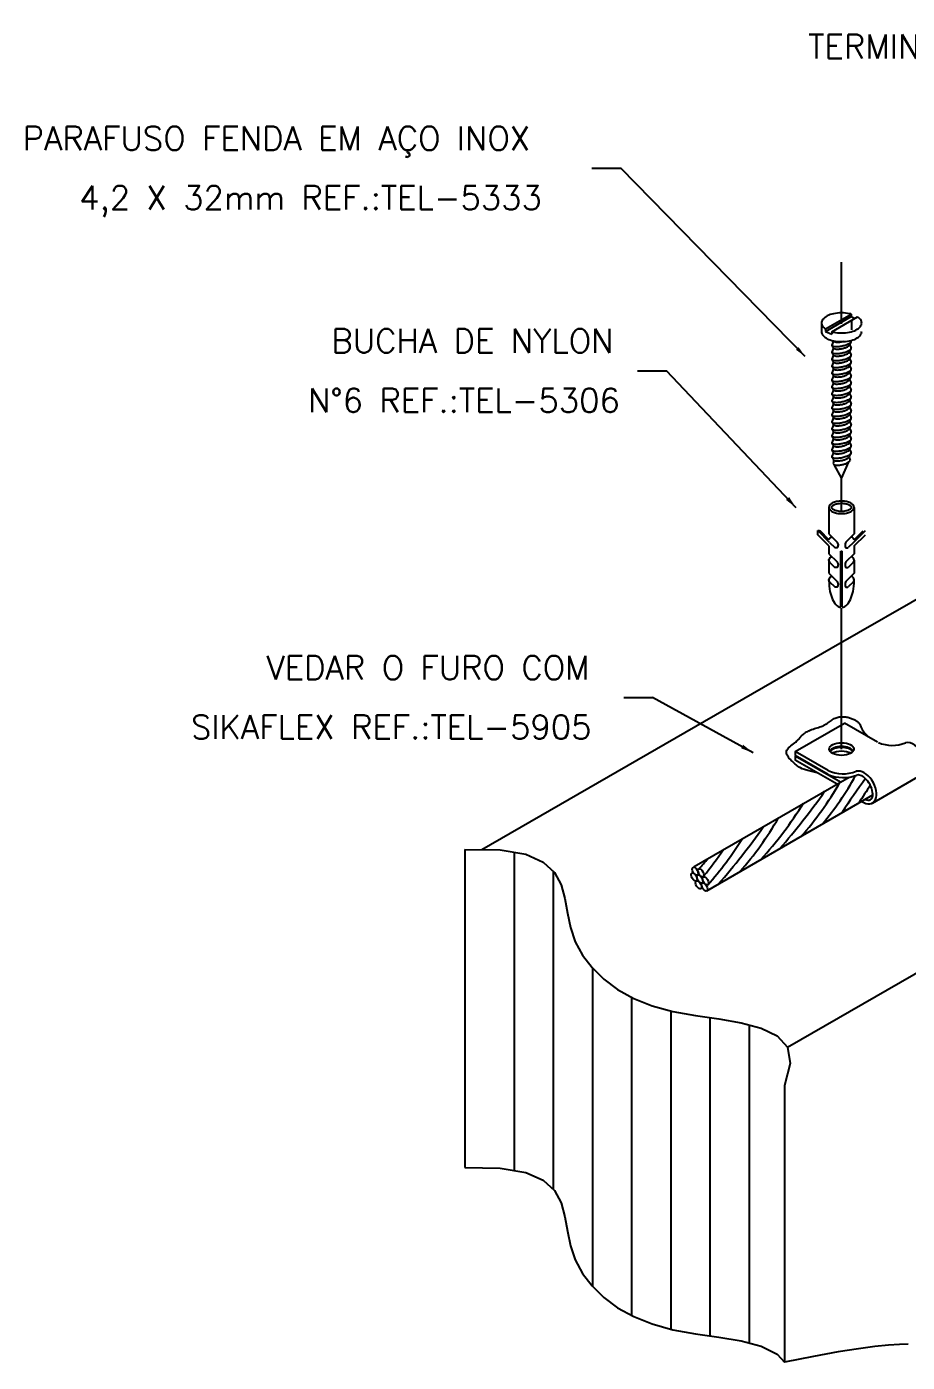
# Model space of a CAD drawing. Header units: millimetres. Extents: x -5647.2 to -5625.7, y -4633.3 to -4620.2.
# Drawn here: x -5647.22 to -5639.81, y -4631.44 to -4620.21 of the extents above; entities that cross this region are included whole.
import ezdxf

# ---------------------------------------------------------------- set-up
doc = ezdxf.new("R2010")
doc.units = ezdxf.units.MM
doc.header["$LTSCALE"] = 10
doc.linetypes.add('DASHDOT', pattern=[1, 0.5, -0.25, 0, -0.25])
doc.layers.add('Termotécnica', color=7, linetype='Continuous')
doc.styles.add('r80', font='romans.shx')

msp = doc.modelspace()

# ---------------------------------------------------------------- linework, layer by layer
at = {"layer": 'Termotécnica', "color": 2}
for p, q in [((-5642.466, -4621.396), (-5642.222, -4621.396)), ((-5640.673, -4622.98), (-5642.222, -4621.396)), ((-5640.822, -4628.79), (-5629.591, -4622.315)), ((-5640.535, -4622.699), (-5640.535, -4622.771)), ((-5640.501, -4622.749), (-5640.284, -4622.624)), ((-5640.501, -4622.77), (-5640.284, -4622.645)), ((-5640.448, -4622.773), (-5640.231, -4622.648)), ((-5640.284, -4622.624), (-5640.284, -4622.645)), ((-5640.284, -4622.645), (-5640.252, -4622.66)), ((-5640.283, -4622.683), (-5640.283, -4622.755)), ((-5640.501, -4622.749), (-5640.501, -4622.77)), ((-5640.501, -4622.77), (-5640.448, -4622.794)), ((-5640.448, -4622.773), (-5640.448, -4622.794)), ((-5640.434, -4622.85), (-5640.449, -4622.885)), ((-5640.434, -4622.909), (-5640.449, -4622.944)), ((-5640.445, -4622.891), (-5640.434, -4622.909)), ((-5640.287, -4622.859), (-5640.299, -4622.88)), ((-5640.299, -4622.88), (-5640.284, -4622.909)), ((-5640.287, -4622.917), (-5640.299, -4622.939)), ((-5640.434, -4622.968), (-5640.449, -4623.002)), ((-5640.434, -4623.026), (-5640.449, -4623.061)), ((-5640.445, -4622.949), (-5640.434, -4622.968)), ((-5640.445, -4623.008), (-5640.434, -4623.026)), ((-5640.299, -4622.939), (-5640.284, -4622.967)), ((-5640.287, -4622.976), (-5640.299, -4622.998)), ((-5640.299, -4622.998), (-5640.284, -4623.026)), ((-5640.287, -4623.035), (-5640.299, -4623.056)), ((-5642.081, -4623.1), (-5641.837, -4623.1)), ((-5640.748, -4624.253), (-5641.837, -4623.1)), ((-5640.434, -4623.085), (-5640.449, -4623.12)), ((-5640.434, -4623.144), (-5640.449, -4623.178)), ((-5640.445, -4623.066), (-5640.434, -4623.085)), ((-5640.445, -4623.125), (-5640.434, -4623.144)), ((-5640.299, -4623.056), (-5640.284, -4623.085)), ((-5640.287, -4623.093), (-5640.299, -4623.115)), ((-5640.299, -4623.115), (-5640.284, -4623.143)), ((-5640.434, -4623.202), (-5640.449, -4623.237)), ((-5640.434, -4623.261), (-5640.449, -4623.296)), ((-5640.445, -4623.184), (-5640.434, -4623.202)), ((-5640.445, -4623.242), (-5640.434, -4623.261)), ((-5640.287, -4623.152), (-5640.299, -4623.174)), ((-5640.299, -4623.174), (-5640.284, -4623.202)), ((-5640.287, -4623.211), (-5640.299, -4623.232)), ((-5640.299, -4623.232), (-5640.284, -4623.261)), ((-5640.434, -4623.319), (-5640.449, -4623.354)), ((-5640.445, -4623.301), (-5640.434, -4623.319)), ((-5640.445, -4623.36), (-5640.434, -4623.378)), ((-5640.287, -4623.269), (-5640.299, -4623.291)), ((-5640.299, -4623.291), (-5640.284, -4623.319)), ((-5640.287, -4623.328), (-5640.299, -4623.349)), ((-5640.299, -4623.349), (-5640.284, -4623.378)), ((-5640.434, -4623.378), (-5640.449, -4623.413)), ((-5640.434, -4623.437), (-5640.449, -4623.471)), ((-5640.445, -4623.418), (-5640.434, -4623.437)), ((-5640.445, -4623.477), (-5640.434, -4623.495)), ((-5640.287, -4623.386), (-5640.299, -4623.408)), ((-5640.299, -4623.408), (-5640.284, -4623.437)), ((-5640.287, -4623.445), (-5640.299, -4623.467)), ((-5640.299, -4623.467), (-5640.284, -4623.495)), ((-5640.434, -4623.495), (-5640.449, -4623.53)), ((-5640.434, -4623.554), (-5640.449, -4623.589)), ((-5640.445, -4623.536), (-5640.434, -4623.554)), ((-5640.445, -4623.594), (-5640.434, -4623.613)), ((-5640.287, -4623.504), (-5640.299, -4623.525)), ((-5640.299, -4623.525), (-5640.284, -4623.554)), ((-5640.287, -4623.562), (-5640.299, -4623.584)), ((-5640.299, -4623.584), (-5640.284, -4623.612)), ((-5640.434, -4623.613), (-5640.449, -4623.647)), ((-5640.434, -4623.671), (-5640.449, -4623.706)), ((-5640.445, -4623.653), (-5640.434, -4623.671)), ((-5640.287, -4623.621), (-5640.299, -4623.643)), ((-5640.299, -4623.643), (-5640.284, -4623.671)), ((-5640.287, -4623.68), (-5640.299, -4623.701)), ((-5640.299, -4623.701), (-5640.284, -4623.73)), ((-5640.434, -4623.73), (-5640.449, -4623.765)), ((-5640.434, -4623.789), (-5640.449, -4623.823)), ((-5640.445, -4623.711), (-5640.434, -4623.73)), ((-5640.445, -4623.77), (-5640.434, -4623.789)), ((-5640.287, -4623.738), (-5640.299, -4623.76)), ((-5640.299, -4623.76), (-5640.284, -4623.788)), ((-5640.299, -4623.82), (-5640.289, -4623.799)), ((-5640.446, -4623.828), (-5640.434, -4623.849)), ((-5640.431, -4623.853), (-5640.436, -4623.884)), ((-5640.431, -4623.89), (-5640.366, -4624.006)), ((-5640.366, -4624.006), (-5640.304, -4623.867)), ((-5640.303, -4623.829), (-5640.295, -4623.855)), ((-5640.472, -4624.25), (-5640.472, -4624.473)), ((-5640.261, -4624.25), (-5640.261, -4624.473)), ((-5640.453, -4625.434), (-5638.628, -4624.382)), ((-5640.467, -4624.545), (-5640.566, -4624.445)), ((-5640.566, -4624.479), (-5640.566, -4624.445)), ((-5640.472, -4624.573), (-5640.566, -4624.479)), ((-5640.472, -4624.523), (-5640.547, -4624.448)), ((-5640.472, -4624.473), (-5640.406, -4624.539)), ((-5640.261, -4624.473), (-5640.327, -4624.539)), ((-5640.266, -4624.545), (-5640.166, -4624.445)), ((-5640.261, -4624.523), (-5640.185, -4624.448)), ((-5640.261, -4624.573), (-5640.166, -4624.479)), ((-5640.472, -4624.573), (-5640.472, -4624.639)), ((-5640.467, -4624.545), (-5640.423, -4624.588)), ((-5640.266, -4624.545), (-5640.31, -4624.588)), ((-5640.261, -4624.573), (-5640.261, -4624.639)), ((-5640.472, -4624.639), (-5640.404, -4624.708)), ((-5640.472, -4624.694), (-5640.472, -4624.804)), ((-5640.467, -4624.71), (-5640.423, -4624.754)), ((-5640.372, -4624.619), (-5640.361, -4624.619)), ((-5640.372, -4625.09), (-5640.372, -4624.619)), ((-5640.361, -4625.09), (-5640.361, -4624.619)), ((-5640.261, -4624.639), (-5640.329, -4624.708)), ((-5640.266, -4624.71), (-5640.31, -4624.754)), ((-5640.261, -4624.694), (-5640.261, -4624.804)), ((-5640.472, -4624.804), (-5640.404, -4624.873)), ((-5640.261, -4624.804), (-5640.329, -4624.873)), ((-5640.467, -4624.876), (-5640.423, -4624.919)), ((-5640.266, -4624.876), (-5640.31, -4624.919)), ((-5643.391, -4627.128), (-5640.453, -4625.434)), ((-5642.198, -4625.847), (-5641.955, -4625.847)), ((-5641.11, -4626.313), (-5641.955, -4625.847)), ((-5640.756, -4626.303), (-5640.341, -4626.064)), ((-5640.065, -4626.224), (-5640.341, -4626.064)), ((-5640.756, -4626.303), (-5640.756, -4626.335)), ((-5640.48, -4626.463), (-5640.756, -4626.303)), ((-5640.48, -4626.495), (-5640.756, -4626.335)), ((-5640.756, -4626.342), (-5640.751, -4626.339)), ((-5640.756, -4626.342), (-5640.756, -4626.374)), ((-5640.376, -4626.561), (-5640.756, -4626.342)), ((-5640.404, -4626.577), (-5640.756, -4626.374)), ((-5641.606, -4627.27), (-5640.302, -4626.519)), ((-5640.107, -4626.736), (-5639.692, -4626.496)), ((-5641.499, -4627.474), (-5640.104, -4626.668)), ((-5643.533, -4627.126), (-5643.533, -4629.802)), ((-5640.846, -4629.112), (-5640.846, -4631.439))]:
    msp.add_line(p, q, dxfattribs=at)
at = {"layer": 'Termotécnica', "color": 1, "linetype": 'DASHDOT'}
for p, q in [((-5640.366, -4622.706), (-5640.366, -4622.187)), ((-5640.366, -4624.281), (-5640.366, -4624.006)), ((-5640.366, -4625.568), (-5640.366, -4625.096)), ((-5640.366, -4626.282), (-5640.366, -4625.313))]:
    msp.add_line(p, q, dxfattribs=at)
at = {"layer": 'Termotécnica', "color": 1}
for p, q in [((-5643.12, -4627.15), (-5643.12, -4629.826)), ((-5642.79, -4627.31), (-5642.79, -4629.986)), ((-5642.461, -4628.123), (-5642.461, -4630.8)), ((-5642.132, -4628.368), (-5642.132, -4631.044)), ((-5641.803, -4628.484), (-5641.803, -4631.16)), ((-5641.474, -4628.541), (-5641.474, -4631.218)), ((-5641.144, -4628.601), (-5641.144, -4631.277))]:
    msp.add_line(p, q, dxfattribs=at)
at = {"layer": 'Termotécnica', "color": 2}
for points in [[(-5640.284, -4622.624, 0.016409), (-5640.298, -4622.621, 0.051099), (-5640.366, -4622.614, 0.051099), (-5640.435, -4622.621, 0.064948), (-5640.486, -4622.639, 0.104203), (-5640.525, -4622.67, 0.174705), (-5640.535, -4622.699, 0.174705), (-5640.525, -4622.727, 0.06738), (-5640.501, -4622.749, 0.064948)], [(-5640.448, -4622.773, 0.016409), (-5640.435, -4622.776, 0.051099), (-5640.366, -4622.783, 0.051099), (-5640.298, -4622.776, 0.064948), (-5640.246, -4622.758, 0.104203), (-5640.207, -4622.727, 0.174705), (-5640.197, -4622.699, 0.174705)], [(-5640.197, -4622.699, 0.174705), (-5640.207, -4622.67, 0.06738), (-5640.231, -4622.648, 0.064948)], [(-5640.535, -4622.771, 0.174705), (-5640.525, -4622.799, 0.104203), (-5640.486, -4622.831, 0.064948), (-5640.435, -4622.848, 0.051099), (-5640.366, -4622.855, 0.051099), (-5640.298, -4622.848, 0.064948), (-5640.246, -4622.831, 0.104203), (-5640.207, -4622.799, 0.174705), (-5640.197, -4622.771, 0.174705)], [(-5640.472, -4624.523, -0.122515), (-5640.466, -4624.511, -0.074458), (-5640.449, -4624.496, -0.064948)], [(-5640.261, -4624.523, 0.122515), (-5640.267, -4624.511, 0.074458), (-5640.284, -4624.496, 0.064948)], [(-5640.472, -4624.694, -0.174705), (-5640.466, -4624.676, -0.074458), (-5640.449, -4624.661, -0.064948)], [(-5640.466, -4624.712, -0.174705), (-5640.472, -4624.694, -0.174705)], [(-5640.467, -4624.71, -0.021127), (-5640.468, -4624.709, -0.170198)], [(-5640.261, -4624.694, 0.174705), (-5640.267, -4624.676, 0.074458), (-5640.284, -4624.661, 0.064948)], [(-5640.267, -4624.712, 0.174705), (-5640.261, -4624.694, 0.174705)], [(-5640.266, -4624.71, 0.021127), (-5640.265, -4624.709, 0.170198)], [(-5640.472, -4624.86, -0.174705), (-5640.466, -4624.842, -0.074458), (-5640.449, -4624.827, -0.064948)], [(-5640.261, -4624.86, 0.174705), (-5640.267, -4624.842, 0.074458), (-5640.284, -4624.827, 0.064948)], [(-5640.472, -4624.856, 0.005298), (-5640.472, -4624.866, 0.048405), (-5640.464, -4624.957, 0.062165), (-5640.441, -4625.025, 0.102796), (-5640.402, -4625.077, 0.153617), (-5640.372, -4625.09, 0.181773)], [(-5640.468, -4624.874, -0.138405), (-5640.472, -4624.86, -0.174705)], [(-5640.467, -4624.876, -0.021127), (-5640.468, -4624.874, -0.170198)], [(-5640.361, -4625.09, 0.153617), (-5640.331, -4625.077, 0.102796), (-5640.292, -4625.025, 0.062165), (-5640.269, -4624.957, 0.048405), (-5640.261, -4624.866, 0.005298), (-5640.261, -4624.856, 0.062165)], [(-5640.267, -4624.878, 0.174705), (-5640.261, -4624.86, 0.174705)], [(-5640.266, -4624.876, 0.021127), (-5640.265, -4624.874, 0.170198)]]:
    msp.add_lwpolyline(points, format="xyb", dxfattribs=at)
at = {"layer": 'Termotécnica', "color": 1}
for points in [[(-5640.449, -4622.885, 0.24548), (-5640.444, -4622.891, 0.082009), (-5640.421, -4622.897, 0.04047), (-5640.396, -4622.897, 0.029714), (-5640.361, -4622.891, 0.029714), (-5640.328, -4622.882, 0.04047), (-5640.305, -4622.872, 0.082009), (-5640.286, -4622.858, 0.24548), (-5640.284, -4622.85, 0.24548)], [(-5640.449, -4622.944, 0.24548), (-5640.444, -4622.95, 0.082009), (-5640.421, -4622.955, 0.04047), (-5640.396, -4622.955, 0.029714), (-5640.361, -4622.95, 0.029714), (-5640.328, -4622.941, 0.04047), (-5640.305, -4622.931, 0.082009), (-5640.286, -4622.917, 0.24548), (-5640.284, -4622.909, 0.24548)], [(-5640.434, -4622.85, 0.24548), (-5640.43, -4622.855, 0.082009), (-5640.411, -4622.86, 0.04047), (-5640.39, -4622.86, 0.029714), (-5640.362, -4622.855, 0.013189), (-5640.35, -4622.853, 0.04047)], [(-5640.434, -4622.909, 0.24548), (-5640.43, -4622.914, 0.082009), (-5640.411, -4622.919, 0.04047), (-5640.39, -4622.918, 0.029714), (-5640.362, -4622.914, 0.029714), (-5640.335, -4622.907, 0.04047), (-5640.316, -4622.898, 0.082009), (-5640.301, -4622.887, 0.24548), (-5640.299, -4622.88, 0.24548)], [(-5640.449, -4623.002, 0.24548), (-5640.444, -4623.009, 0.082009), (-5640.421, -4623.014, 0.04047), (-5640.396, -4623.014, 0.029714), (-5640.361, -4623.009, 0.029714), (-5640.328, -4622.999, 0.04047), (-5640.305, -4622.989, 0.082009), (-5640.286, -4622.975, 0.24548), (-5640.284, -4622.967, 0.24548)], [(-5640.449, -4623.061, 0.24548), (-5640.444, -4623.067, 0.082009), (-5640.421, -4623.073, 0.04047), (-5640.396, -4623.072, 0.029714), (-5640.361, -4623.067, 0.029714), (-5640.328, -4623.058, 0.04047), (-5640.305, -4623.048, 0.082009), (-5640.286, -4623.034, 0.24548), (-5640.284, -4623.026, 0.24548)], [(-5640.434, -4622.968, 0.24548), (-5640.43, -4622.973, 0.082009), (-5640.411, -4622.977, 0.04047), (-5640.39, -4622.977, 0.029714), (-5640.362, -4622.973, 0.029714), (-5640.335, -4622.965, 0.04047), (-5640.316, -4622.957, 0.082009), (-5640.301, -4622.945, 0.24548), (-5640.299, -4622.939, 0.24548)], [(-5640.434, -4623.026, 0.24548), (-5640.43, -4623.031, 0.082009), (-5640.411, -4623.036, 0.04047), (-5640.39, -4623.036, 0.029714), (-5640.362, -4623.031, 0.029714), (-5640.335, -4623.024, 0.04047), (-5640.316, -4623.016, 0.082009), (-5640.301, -4623.004, 0.24548), (-5640.299, -4622.998, 0.24548)], [(-5640.449, -4623.12, 0.24548), (-5640.444, -4623.126, 0.082009), (-5640.421, -4623.131, 0.04047), (-5640.396, -4623.131, 0.029714), (-5640.361, -4623.126, 0.029714), (-5640.328, -4623.117, 0.04047), (-5640.305, -4623.107, 0.082009), (-5640.286, -4623.093, 0.24548), (-5640.284, -4623.085, 0.24548)], [(-5640.449, -4623.178, 0.24548), (-5640.444, -4623.185, 0.082009), (-5640.421, -4623.19, 0.04047), (-5640.396, -4623.19, 0.029714), (-5640.361, -4623.185, 0.029714), (-5640.328, -4623.175, 0.04047), (-5640.305, -4623.165, 0.082009), (-5640.286, -4623.151, 0.24548), (-5640.284, -4623.143, 0.24548)], [(-5640.434, -4623.085, 0.24548), (-5640.43, -4623.09, 0.082009), (-5640.411, -4623.094, 0.04047), (-5640.39, -4623.094, 0.029714), (-5640.362, -4623.09, 0.029714), (-5640.335, -4623.082, 0.04047), (-5640.316, -4623.074, 0.082009), (-5640.301, -4623.063, 0.24548), (-5640.299, -4623.056, 0.24548)], [(-5640.434, -4623.144, 0.24548), (-5640.43, -4623.149, 0.082009), (-5640.411, -4623.153, 0.04047), (-5640.39, -4623.153, 0.029714), (-5640.362, -4623.149, 0.029714), (-5640.335, -4623.141, 0.04047), (-5640.316, -4623.133, 0.082009), (-5640.301, -4623.121, 0.24548), (-5640.299, -4623.115, 0.24548)], [(-5640.449, -4623.237, 0.24548), (-5640.444, -4623.243, 0.082009), (-5640.421, -4623.249, 0.04047), (-5640.396, -4623.248, 0.029714), (-5640.361, -4623.243, 0.029714), (-5640.328, -4623.234, 0.04047), (-5640.305, -4623.224, 0.082009), (-5640.286, -4623.21, 0.24548), (-5640.284, -4623.202, 0.24548)], [(-5640.449, -4623.296, 0.24548), (-5640.444, -4623.302, 0.082009), (-5640.421, -4623.307, 0.04047), (-5640.396, -4623.307, 0.029714), (-5640.361, -4623.302, 0.029714), (-5640.328, -4623.293, 0.04047), (-5640.305, -4623.283, 0.082009), (-5640.286, -4623.268, 0.24548), (-5640.284, -4623.261, 0.24548)], [(-5640.434, -4623.202, 0.24548), (-5640.43, -4623.207, 0.082009), (-5640.411, -4623.212, 0.04047), (-5640.39, -4623.211, 0.029714), (-5640.362, -4623.207, 0.029714), (-5640.335, -4623.2, 0.04047), (-5640.316, -4623.191, 0.082009), (-5640.301, -4623.18, 0.24548), (-5640.299, -4623.174, 0.24548)], [(-5640.434, -4623.261, 0.24548), (-5640.43, -4623.266, 0.082009), (-5640.411, -4623.27, 0.04047), (-5640.39, -4623.27, 0.029714), (-5640.362, -4623.266, 0.029714), (-5640.335, -4623.258, 0.04047), (-5640.316, -4623.25, 0.082009), (-5640.301, -4623.239, 0.24548), (-5640.299, -4623.232, 0.24548)], [(-5640.449, -4623.354, 0.24548), (-5640.444, -4623.36, 0.082009), (-5640.421, -4623.366, 0.04047), (-5640.396, -4623.366, 0.029714), (-5640.361, -4623.36, 0.029714), (-5640.328, -4623.351, 0.04047), (-5640.305, -4623.341, 0.082009), (-5640.286, -4623.327, 0.24548), (-5640.284, -4623.319, 0.24548)], [(-5640.434, -4623.319, 0.24548), (-5640.43, -4623.325, 0.082009), (-5640.411, -4623.329, 0.04047), (-5640.39, -4623.329, 0.029714), (-5640.362, -4623.325, 0.029714), (-5640.335, -4623.317, 0.04047), (-5640.316, -4623.309, 0.082009), (-5640.301, -4623.297, 0.24548), (-5640.299, -4623.291, 0.24548)], [(-5640.434, -4623.378, 0.24548), (-5640.43, -4623.383, 0.082009), (-5640.411, -4623.388, 0.04047), (-5640.39, -4623.387, 0.029714), (-5640.362, -4623.383, 0.029714), (-5640.335, -4623.376, 0.04047), (-5640.316, -4623.367, 0.082009), (-5640.301, -4623.356, 0.24548), (-5640.299, -4623.349, 0.24548)], [(-5640.449, -4623.413, 0.24548), (-5640.444, -4623.419, 0.082009), (-5640.421, -4623.424, 0.04047), (-5640.396, -4623.424, 0.029714), (-5640.361, -4623.419, 0.029714), (-5640.328, -4623.41, 0.04047), (-5640.305, -4623.4, 0.082009), (-5640.286, -4623.386, 0.24548), (-5640.284, -4623.378, 0.24548)], [(-5640.449, -4623.471, 0.24548), (-5640.444, -4623.478, 0.082009), (-5640.421, -4623.483, 0.04047), (-5640.396, -4623.483, 0.029714), (-5640.361, -4623.478, 0.029714), (-5640.328, -4623.469, 0.04047), (-5640.305, -4623.458, 0.082009), (-5640.286, -4623.444, 0.24548), (-5640.284, -4623.437, 0.24548)], [(-5640.434, -4623.437, 0.24548), (-5640.43, -4623.442, 0.082009), (-5640.411, -4623.446, 0.04047), (-5640.39, -4623.446, 0.029714), (-5640.362, -4623.442, 0.029714), (-5640.335, -4623.434, 0.04047), (-5640.316, -4623.426, 0.082009), (-5640.301, -4623.415, 0.24548), (-5640.299, -4623.408, 0.24548)], [(-5640.434, -4623.495, 0.24548), (-5640.43, -4623.5, 0.082009), (-5640.411, -4623.505, 0.04047), (-5640.39, -4623.505, 0.029714), (-5640.362, -4623.5, 0.029714), (-5640.335, -4623.493, 0.04047), (-5640.316, -4623.485, 0.082009), (-5640.301, -4623.473, 0.24548), (-5640.299, -4623.467, 0.24548)], [(-5640.449, -4623.53, 0.24548), (-5640.444, -4623.536, 0.082009), (-5640.421, -4623.542, 0.04047), (-5640.396, -4623.542, 0.029714), (-5640.361, -4623.536, 0.029714), (-5640.328, -4623.527, 0.04047), (-5640.305, -4623.517, 0.082009), (-5640.286, -4623.503, 0.24548), (-5640.284, -4623.495, 0.24548)], [(-5640.449, -4623.589, 0.24548), (-5640.444, -4623.595, 0.082009), (-5640.421, -4623.6, 0.04047), (-5640.396, -4623.6, 0.029714), (-5640.361, -4623.595, 0.029714), (-5640.328, -4623.586, 0.04047), (-5640.305, -4623.576, 0.082009), (-5640.286, -4623.562, 0.24548), (-5640.284, -4623.554, 0.24548)], [(-5640.434, -4623.554, 0.24548), (-5640.43, -4623.559, 0.082009), (-5640.411, -4623.564, 0.04047), (-5640.39, -4623.563, 0.029714), (-5640.362, -4623.559, 0.029714), (-5640.335, -4623.552, 0.04047), (-5640.316, -4623.543, 0.082009), (-5640.301, -4623.532, 0.24548), (-5640.299, -4623.525, 0.24548)], [(-5640.434, -4623.613, 0.24548), (-5640.43, -4623.618, 0.082009), (-5640.411, -4623.622, 0.04047), (-5640.39, -4623.622, 0.029714), (-5640.362, -4623.618, 0.029714), (-5640.335, -4623.61, 0.04047), (-5640.316, -4623.602, 0.082009), (-5640.301, -4623.59, 0.24548), (-5640.299, -4623.584, 0.24548)], [(-5640.449, -4623.647, 0.24548), (-5640.444, -4623.654, 0.082009), (-5640.421, -4623.659, 0.04047), (-5640.396, -4623.659, 0.029714), (-5640.361, -4623.654, 0.029714), (-5640.328, -4623.644, 0.04047), (-5640.305, -4623.634, 0.082009), (-5640.286, -4623.62, 0.24548), (-5640.284, -4623.612, 0.24548)], [(-5640.449, -4623.706, 0.24548), (-5640.444, -4623.712, 0.082009), (-5640.421, -4623.718, 0.04047), (-5640.396, -4623.717, 0.029714), (-5640.361, -4623.712, 0.029714), (-5640.328, -4623.703, 0.04047), (-5640.305, -4623.693, 0.082009), (-5640.286, -4623.679, 0.24548), (-5640.284, -4623.671, 0.24548)], [(-5640.434, -4623.671, 0.24548), (-5640.43, -4623.676, 0.082009), (-5640.411, -4623.681, 0.04047), (-5640.39, -4623.681, 0.029714), (-5640.362, -4623.676, 0.029714), (-5640.335, -4623.669, 0.04047), (-5640.316, -4623.661, 0.082009), (-5640.301, -4623.649, 0.24548), (-5640.299, -4623.643, 0.24548)], [(-5640.434, -4623.73, 0.24548), (-5640.43, -4623.735, 0.082009), (-5640.411, -4623.739, 0.04047), (-5640.39, -4623.739, 0.029714), (-5640.362, -4623.735, 0.029714), (-5640.335, -4623.727, 0.04047), (-5640.316, -4623.719, 0.082009), (-5640.301, -4623.708, 0.24548), (-5640.299, -4623.701, 0.24548)], [(-5640.449, -4623.765, 0.24548), (-5640.444, -4623.771, 0.082009), (-5640.421, -4623.776, 0.04047), (-5640.396, -4623.776, 0.029714), (-5640.361, -4623.771, 0.029714), (-5640.328, -4623.762, 0.04047), (-5640.305, -4623.752, 0.082009), (-5640.286, -4623.738, 0.24548), (-5640.284, -4623.73, 0.24548)], [(-5640.449, -4623.823, 0.24548), (-5640.444, -4623.83, 0.082009), (-5640.421, -4623.835, 0.04047), (-5640.396, -4623.835, 0.029714), (-5640.361, -4623.83, 0.029714), (-5640.328, -4623.82, 0.04047), (-5640.305, -4623.81, 0.082009), (-5640.286, -4623.796, 0.24548), (-5640.284, -4623.788, 0.24548)], [(-5640.434, -4623.789, 0.24548), (-5640.43, -4623.794, 0.082009), (-5640.411, -4623.798, 0.04047), (-5640.39, -4623.798, 0.029714), (-5640.362, -4623.794, 0.029714), (-5640.335, -4623.786, 0.04047), (-5640.316, -4623.778, 0.082009), (-5640.301, -4623.766, 0.24548), (-5640.299, -4623.76, 0.24548)], [(-5640.434, -4623.849, 0.24548), (-5640.43, -4623.854, 0.082009), (-5640.411, -4623.858, 0.04047), (-5640.39, -4623.858, 0.029714), (-5640.362, -4623.854, 0.029714), (-5640.335, -4623.846, 0.04047), (-5640.316, -4623.838, 0.082009), (-5640.301, -4623.827, 0.24548), (-5640.299, -4623.82, 0.24548)], [(-5640.436, -4623.884, 0.24548), (-5640.432, -4623.89, 0.082009), (-5640.412, -4623.894, 0.04047), (-5640.391, -4623.894, 0.029714), (-5640.361, -4623.89, 0.029714), (-5640.333, -4623.882, 0.04047), (-5640.313, -4623.873, 0.082009), (-5640.297, -4623.861, 0.24548), (-5640.295, -4623.855, 0.24548)]]:
    msp.add_lwpolyline(points, format="xyb", dxfattribs=at)
at = {"layer": 'Termotécnica', "color": 2}
for points in [[(-5640.261, -4624.25, 0.174705), (-5640.267, -4624.232, 0.104203), (-5640.292, -4624.212, 0.064948), (-5640.324, -4624.201, 0.051099), (-5640.366, -4624.197, 0.051099), (-5640.409, -4624.201, 0.064948), (-5640.441, -4624.212, 0.104203), (-5640.466, -4624.232, 0.174705), (-5640.472, -4624.25, 0.174705), (-5640.466, -4624.267, 0.104203), (-5640.441, -4624.287, 0.064948), (-5640.409, -4624.298, 0.051099), (-5640.366, -4624.302, 0.051099), (-5640.324, -4624.298, 0.064948), (-5640.292, -4624.287, 0.104203), (-5640.267, -4624.267, 0.174705)], [(-5640.282, -4624.25, 0.174705), (-5640.283, -4624.245, 0.104203), (-5640.301, -4624.231, 0.064948), (-5640.328, -4624.222, 0.051099), (-5640.366, -4624.218, 0.051099), (-5640.405, -4624.222, 0.064948), (-5640.432, -4624.231, 0.104203), (-5640.45, -4624.245, 0.174705), (-5640.451, -4624.25, 0.174705), (-5640.45, -4624.254, 0.104203), (-5640.432, -4624.268, 0.064948), (-5640.405, -4624.277, 0.051099), (-5640.366, -4624.281, 0.051099), (-5640.328, -4624.277, 0.064948), (-5640.301, -4624.268, 0.104203), (-5640.283, -4624.254, 0.174705)]]:
    msp.add_lwpolyline(points, format="xyb", close=True, dxfattribs=at)
for points in [[(-5640.566, -4624.445), (-5640.562, -4624.443), (-5640.554, -4624.444), (-5640.547, -4624.448)], [(-5640.406, -4624.539), (-5640.404, -4624.542), (-5640.403, -4624.544), (-5640.402, -4624.545), (-5640.401, -4624.547), (-5640.4, -4624.548), (-5640.4, -4624.55), (-5640.399, -4624.551), (-5640.399, -4624.552), (-5640.398, -4624.553), (-5640.398, -4624.554), (-5640.398, -4624.554), (-5640.397, -4624.555), (-5640.397, -4624.556), (-5640.397, -4624.557), (-5640.397, -4624.558), (-5640.397, -4624.559), (-5640.397, -4624.559), (-5640.396, -4624.56), (-5640.396, -4624.561), (-5640.396, -4624.562), (-5640.396, -4624.563), (-5640.396, -4624.564), (-5640.396, -4624.565), (-5640.396, -4624.566), (-5640.396, -4624.567), (-5640.396, -4624.568), (-5640.396, -4624.569), (-5640.396, -4624.57), (-5640.397, -4624.571), (-5640.397, -4624.572), (-5640.397, -4624.573), (-5640.397, -4624.574), (-5640.397, -4624.575), (-5640.397, -4624.576), (-5640.397, -4624.577), (-5640.398, -4624.578), (-5640.398, -4624.579), (-5640.398, -4624.579), (-5640.398, -4624.58), (-5640.398, -4624.581), (-5640.399, -4624.582), (-5640.399, -4624.583), (-5640.399, -4624.583), (-5640.4, -4624.584), (-5640.4, -4624.585), (-5640.4, -4624.586), (-5640.401, -4624.586), (-5640.401, -4624.587), (-5640.402, -4624.587), (-5640.402, -4624.588), (-5640.403, -4624.588), (-5640.403, -4624.589), (-5640.404, -4624.589), (-5640.404, -4624.589), (-5640.405, -4624.589), (-5640.405, -4624.59), (-5640.406, -4624.59), (-5640.406, -4624.59), (-5640.407, -4624.59), (-5640.407, -4624.59), (-5640.408, -4624.59), (-5640.409, -4624.591), (-5640.41, -4624.591), (-5640.41, -4624.591), (-5640.411, -4624.591), (-5640.413, -4624.591), (-5640.414, -4624.591), (-5640.415, -4624.591), (-5640.417, -4624.59), (-5640.419, -4624.59), (-5640.421, -4624.589), (-5640.423, -4624.588)], [(-5640.327, -4624.539), (-5640.329, -4624.542), (-5640.33, -4624.544), (-5640.331, -4624.545), (-5640.332, -4624.547), (-5640.332, -4624.548), (-5640.333, -4624.55), (-5640.334, -4624.551), (-5640.334, -4624.552), (-5640.334, -4624.553), (-5640.335, -4624.554), (-5640.335, -4624.554), (-5640.335, -4624.555), (-5640.336, -4624.556), (-5640.336, -4624.557), (-5640.336, -4624.558), (-5640.336, -4624.559), (-5640.336, -4624.559), (-5640.336, -4624.56), (-5640.337, -4624.561), (-5640.337, -4624.562), (-5640.337, -4624.563), (-5640.337, -4624.564), (-5640.337, -4624.565), (-5640.337, -4624.566), (-5640.337, -4624.567), (-5640.337, -4624.568), (-5640.337, -4624.569), (-5640.336, -4624.57), (-5640.336, -4624.571), (-5640.336, -4624.572), (-5640.336, -4624.573), (-5640.336, -4624.574), (-5640.336, -4624.575), (-5640.336, -4624.576), (-5640.335, -4624.577), (-5640.335, -4624.578), (-5640.335, -4624.579), (-5640.335, -4624.579), (-5640.335, -4624.58), (-5640.334, -4624.581), (-5640.334, -4624.582), (-5640.334, -4624.583), (-5640.334, -4624.583), (-5640.333, -4624.584), (-5640.333, -4624.585), (-5640.332, -4624.586), (-5640.332, -4624.586), (-5640.332, -4624.587), (-5640.331, -4624.587), (-5640.331, -4624.588), (-5640.33, -4624.588), (-5640.33, -4624.589), (-5640.329, -4624.589), (-5640.329, -4624.589), (-5640.328, -4624.589), (-5640.328, -4624.59), (-5640.327, -4624.59), (-5640.327, -4624.59), (-5640.326, -4624.59), (-5640.326, -4624.59), (-5640.325, -4624.59), (-5640.324, -4624.591), (-5640.323, -4624.591), (-5640.322, -4624.591), (-5640.321, -4624.591), (-5640.32, -4624.591), (-5640.319, -4624.591), (-5640.318, -4624.591), (-5640.316, -4624.59), (-5640.314, -4624.59), (-5640.312, -4624.589), (-5640.31, -4624.588)], [(-5640.406, -4624.705), (-5640.404, -4624.707), (-5640.403, -4624.709), (-5640.402, -4624.71), (-5640.401, -4624.712), (-5640.4, -4624.713), (-5640.4, -4624.715), (-5640.399, -4624.716), (-5640.399, -4624.717), (-5640.398, -4624.718), (-5640.398, -4624.719), (-5640.398, -4624.72), (-5640.397, -4624.721), (-5640.397, -4624.721), (-5640.397, -4624.722), (-5640.397, -4624.723), (-5640.397, -4624.724), (-5640.397, -4624.725), (-5640.396, -4624.725), (-5640.396, -4624.726), (-5640.396, -4624.727), (-5640.396, -4624.728), (-5640.396, -4624.729), (-5640.396, -4624.73), (-5640.396, -4624.731), (-5640.396, -4624.732), (-5640.396, -4624.733), (-5640.396, -4624.734), (-5640.396, -4624.735), (-5640.397, -4624.736), (-5640.397, -4624.737), (-5640.397, -4624.738), (-5640.397, -4624.739), (-5640.397, -4624.74), (-5640.397, -4624.741), (-5640.397, -4624.742), (-5640.398, -4624.743), (-5640.398, -4624.744), (-5640.398, -4624.745), (-5640.398, -4624.745), (-5640.398, -4624.746), (-5640.399, -4624.747), (-5640.399, -4624.748), (-5640.399, -4624.749), (-5640.4, -4624.749), (-5640.4, -4624.75), (-5640.4, -4624.751), (-5640.401, -4624.751), (-5640.401, -4624.752), (-5640.402, -4624.752), (-5640.402, -4624.753), (-5640.403, -4624.753), (-5640.403, -4624.754), (-5640.404, -4624.754), (-5640.404, -4624.754), (-5640.405, -4624.755), (-5640.405, -4624.755), (-5640.406, -4624.755), (-5640.406, -4624.755), (-5640.407, -4624.755), (-5640.407, -4624.756), (-5640.408, -4624.756), (-5640.409, -4624.756), (-5640.41, -4624.756), (-5640.41, -4624.756), (-5640.411, -4624.756), (-5640.413, -4624.756), (-5640.414, -4624.756), (-5640.415, -4624.756), (-5640.417, -4624.756), (-5640.419, -4624.755), (-5640.421, -4624.755), (-5640.423, -4624.754)], [(-5640.327, -4624.705), (-5640.329, -4624.707), (-5640.33, -4624.709), (-5640.331, -4624.71), (-5640.332, -4624.712), (-5640.332, -4624.713), (-5640.333, -4624.715), (-5640.334, -4624.716), (-5640.334, -4624.717), (-5640.334, -4624.718), (-5640.335, -4624.719), (-5640.335, -4624.72), (-5640.335, -4624.721), (-5640.336, -4624.721), (-5640.336, -4624.722), (-5640.336, -4624.723), (-5640.336, -4624.724), (-5640.336, -4624.725), (-5640.336, -4624.725), (-5640.337, -4624.726), (-5640.337, -4624.727), (-5640.337, -4624.728), (-5640.337, -4624.729), (-5640.337, -4624.73), (-5640.337, -4624.731), (-5640.337, -4624.732), (-5640.337, -4624.733), (-5640.337, -4624.734), (-5640.336, -4624.735), (-5640.336, -4624.736), (-5640.336, -4624.737), (-5640.336, -4624.738), (-5640.336, -4624.739), (-5640.336, -4624.74), (-5640.336, -4624.741), (-5640.335, -4624.742), (-5640.335, -4624.743), (-5640.335, -4624.744), (-5640.335, -4624.745), (-5640.335, -4624.745), (-5640.334, -4624.746), (-5640.334, -4624.747), (-5640.334, -4624.748), (-5640.334, -4624.749), (-5640.333, -4624.749), (-5640.333, -4624.75), (-5640.332, -4624.751), (-5640.332, -4624.751), (-5640.332, -4624.752), (-5640.331, -4624.752), (-5640.331, -4624.753), (-5640.33, -4624.753), (-5640.33, -4624.754), (-5640.329, -4624.754), (-5640.329, -4624.754), (-5640.328, -4624.755), (-5640.328, -4624.755), (-5640.327, -4624.755), (-5640.327, -4624.755), (-5640.326, -4624.755), (-5640.326, -4624.756), (-5640.325, -4624.756), (-5640.324, -4624.756), (-5640.323, -4624.756), (-5640.322, -4624.756), (-5640.321, -4624.756), (-5640.32, -4624.756), (-5640.319, -4624.756), (-5640.318, -4624.756), (-5640.316, -4624.756), (-5640.314, -4624.755), (-5640.312, -4624.755), (-5640.31, -4624.754)], [(-5640.406, -4624.87), (-5640.404, -4624.872), (-5640.403, -4624.874), (-5640.402, -4624.876), (-5640.401, -4624.877), (-5640.4, -4624.879), (-5640.4, -4624.88), (-5640.399, -4624.881), (-5640.399, -4624.882), (-5640.398, -4624.883), (-5640.398, -4624.884), (-5640.398, -4624.885), (-5640.397, -4624.886), (-5640.397, -4624.887), (-5640.397, -4624.887), (-5640.397, -4624.888), (-5640.397, -4624.889), (-5640.397, -4624.89), (-5640.396, -4624.891), (-5640.396, -4624.892), (-5640.396, -4624.892), (-5640.396, -4624.893), (-5640.396, -4624.894), (-5640.396, -4624.895), (-5640.396, -4624.896), (-5640.396, -4624.897), (-5640.396, -4624.898), (-5640.396, -4624.899), (-5640.396, -4624.9), (-5640.397, -4624.901), (-5640.397, -4624.902), (-5640.397, -4624.903), (-5640.397, -4624.904), (-5640.397, -4624.905), (-5640.397, -4624.906), (-5640.397, -4624.907), (-5640.398, -4624.908), (-5640.398, -4624.909), (-5640.398, -4624.91), (-5640.398, -4624.911), (-5640.398, -4624.912), (-5640.399, -4624.912), (-5640.399, -4624.913), (-5640.399, -4624.914), (-5640.4, -4624.915), (-5640.4, -4624.915), (-5640.4, -4624.916), (-5640.401, -4624.917), (-5640.401, -4624.917), (-5640.402, -4624.918), (-5640.402, -4624.918), (-5640.403, -4624.919), (-5640.403, -4624.919), (-5640.404, -4624.919), (-5640.404, -4624.92), (-5640.405, -4624.92), (-5640.405, -4624.92), (-5640.406, -4624.92), (-5640.406, -4624.921), (-5640.407, -4624.921), (-5640.407, -4624.921), (-5640.408, -4624.921), (-5640.409, -4624.921), (-5640.41, -4624.921), (-5640.41, -4624.921), (-5640.411, -4624.921), (-5640.413, -4624.921), (-5640.414, -4624.921), (-5640.415, -4624.921), (-5640.417, -4624.921), (-5640.419, -4624.92), (-5640.421, -4624.92), (-5640.423, -4624.919)], [(-5640.327, -4624.87), (-5640.329, -4624.872), (-5640.33, -4624.874), (-5640.331, -4624.876), (-5640.332, -4624.877), (-5640.332, -4624.879), (-5640.333, -4624.88), (-5640.334, -4624.881), (-5640.334, -4624.882), (-5640.334, -4624.883), (-5640.335, -4624.884), (-5640.335, -4624.885), (-5640.335, -4624.886), (-5640.336, -4624.887), (-5640.336, -4624.887), (-5640.336, -4624.888), (-5640.336, -4624.889), (-5640.336, -4624.89), (-5640.336, -4624.891), (-5640.337, -4624.892), (-5640.337, -4624.892), (-5640.337, -4624.893), (-5640.337, -4624.894), (-5640.337, -4624.895), (-5640.337, -4624.896), (-5640.337, -4624.897), (-5640.337, -4624.898), (-5640.337, -4624.899), (-5640.336, -4624.9), (-5640.336, -4624.901), (-5640.336, -4624.902), (-5640.336, -4624.903), (-5640.336, -4624.904), (-5640.336, -4624.905), (-5640.336, -4624.906), (-5640.335, -4624.907), (-5640.335, -4624.908), (-5640.335, -4624.909), (-5640.335, -4624.91), (-5640.335, -4624.911), (-5640.334, -4624.912), (-5640.334, -4624.912), (-5640.334, -4624.913), (-5640.334, -4624.914), (-5640.333, -4624.915), (-5640.333, -4624.915), (-5640.332, -4624.916), (-5640.332, -4624.917), (-5640.332, -4624.917), (-5640.331, -4624.918), (-5640.331, -4624.918), (-5640.33, -4624.919), (-5640.33, -4624.919), (-5640.329, -4624.919), (-5640.329, -4624.92), (-5640.328, -4624.92), (-5640.328, -4624.92), (-5640.327, -4624.92), (-5640.327, -4624.921), (-5640.326, -4624.921), (-5640.326, -4624.921), (-5640.325, -4624.921), (-5640.324, -4624.921), (-5640.323, -4624.921), (-5640.322, -4624.921), (-5640.321, -4624.921), (-5640.32, -4624.921), (-5640.319, -4624.921), (-5640.318, -4624.921), (-5640.316, -4624.921), (-5640.314, -4624.92), (-5640.312, -4624.92), (-5640.31, -4624.919)], [(-5643.533, -4627.126), (-5643.237, -4627.13), (-5643.022, -4627.167), (-5642.875, -4627.232), (-5642.781, -4627.319), (-5642.725, -4627.423), (-5642.694, -4627.539), (-5642.672, -4627.661), (-5642.647, -4627.783), (-5642.605, -4627.902), (-5642.544, -4628.015), (-5642.464, -4628.12), (-5642.366, -4628.217), (-5642.249, -4628.303), (-5642.113, -4628.379), (-5641.958, -4628.441), (-5641.784, -4628.489), (-5641.594, -4628.524), (-5641.398, -4628.552), (-5641.209, -4628.584), (-5641.041, -4628.628), (-5640.908, -4628.693), (-5640.822, -4628.79), (-5640.797, -4628.926), (-5640.846, -4629.112)], [(-5643.533, -4629.802), (-5643.237, -4629.806), (-5643.022, -4629.843), (-5642.875, -4629.908), (-5642.781, -4629.995), (-5642.725, -4630.099), (-5642.694, -4630.215), (-5642.672, -4630.337), (-5642.647, -4630.46), (-5642.605, -4630.578), (-5642.544, -4630.691), (-5642.464, -4630.796), (-5642.366, -4630.893), (-5642.249, -4630.98), (-5642.113, -4631.055), (-5641.958, -4631.117), (-5641.784, -4631.166), (-5641.594, -4631.2), (-5641.398, -4631.229), (-5641.209, -4631.26), (-5641.041, -4631.304), (-5640.908, -4631.37), (-5640.846, -4631.439)], [(-5639.806, -4631.288), (-5639.879, -4631.29), (-5639.971, -4631.296), (-5640.085, -4631.307), (-5640.225, -4631.325), (-5640.396, -4631.352), (-5640.602, -4631.389), (-5640.846, -4631.439)]]:
    msp.add_lwpolyline(points, dxfattribs=at)
at = {"layer": 'Termotécnica', "color": 1}
msp.add_lwpolyline([(-5640.571, -4626.481), (-5640.615, -4626.471), (-5640.65, -4626.462), (-5640.677, -4626.455), (-5640.697, -4626.447), (-5640.712, -4626.441), (-5640.724, -4626.434), (-5640.732, -4626.428), (-5640.74, -4626.422), (-5640.748, -4626.415), (-5640.757, -4626.408), (-5640.765, -4626.4), (-5640.774, -4626.393), (-5640.782, -4626.385), (-5640.791, -4626.377), (-5640.799, -4626.368), (-5640.806, -4626.36), (-5640.813, -4626.351), (-5640.819, -4626.343), (-5640.824, -4626.334), (-5640.828, -4626.326), (-5640.83, -4626.317), (-5640.83, -4626.308), (-5640.829, -4626.299), (-5640.825, -4626.29), (-5640.819, -4626.281), (-5640.811, -4626.272), (-5640.802, -4626.263), (-5640.792, -4626.254), (-5640.781, -4626.246), (-5640.77, -4626.238), (-5640.76, -4626.23), (-5640.751, -4626.223), (-5640.744, -4626.217), (-5640.737, -4626.211), (-5640.732, -4626.205), (-5640.727, -4626.2), (-5640.722, -4626.195), (-5640.718, -4626.19), (-5640.714, -4626.185), (-5640.71, -4626.18), (-5640.705, -4626.174), (-5640.699, -4626.168), (-5640.693, -4626.162), (-5640.686, -4626.156), (-5640.679, -4626.15), (-5640.67, -4626.144), (-5640.661, -4626.138), (-5640.651, -4626.133), (-5640.641, -4626.128), (-5640.629, -4626.123), (-5640.618, -4626.118), (-5640.606, -4626.114), (-5640.594, -4626.11), (-5640.582, -4626.107), (-5640.57, -4626.103), (-5640.559, -4626.1), (-5640.549, -4626.096), (-5640.539, -4626.093), (-5640.53, -4626.089), (-5640.522, -4626.086), (-5640.514, -4626.082), (-5640.506, -4626.078), (-5640.498, -4626.073), (-5640.491, -4626.069), (-5640.483, -4626.064), (-5640.475, -4626.058), (-5640.467, -4626.052), (-5640.46, -4626.047), (-5640.452, -4626.041), (-5640.444, -4626.035), (-5640.436, -4626.03), (-5640.427, -4626.026), (-5640.419, -4626.022), (-5640.411, -4626.019), (-5640.402, -4626.016), (-5640.394, -4626.014), (-5640.385, -4626.012), (-5640.377, -4626.011), (-5640.369, -4626.01), (-5640.36, -4626.01), (-5640.352, -4626.01), (-5640.344, -4626.01), (-5640.337, -4626.011), (-5640.329, -4626.012), (-5640.321, -4626.013), (-5640.314, -4626.015), (-5640.306, -4626.017), (-5640.298, -4626.019), (-5640.291, -4626.022), (-5640.283, -4626.024), (-5640.276, -4626.027), (-5640.268, -4626.03), (-5640.261, -4626.034), (-5640.254, -4626.037), (-5640.248, -4626.04), (-5640.242, -4626.044), (-5640.237, -4626.047), (-5640.232, -4626.051), (-5640.228, -4626.055), (-5640.224, -4626.059), (-5640.22, -4626.063), (-5640.217, -4626.068), (-5640.213, -4626.074), (-5640.21, -4626.08), (-5640.207, -4626.088), (-5640.204, -4626.096), (-5640.199, -4626.106), (-5640.193, -4626.117), (-5640.184, -4626.13), (-5640.172, -4626.145), (-5640.156, -4626.163), (-5640.136, -4626.183)], dxfattribs=at)
at = {"layer": 'Termotécnica', "color": 2}
for centre, radius, start, end in [((-5639.94, -4625.942), 0.309, 247.7969, 291.2276), ((-5640.354, -4626.185), 0.305, 245.7672, 291.3376), ((-5640.35, -4626.197), 0.325, 246.4857, 290.4588)]:
    msp.add_arc(centre, radius, start, end, dxfattribs=at)
at = {"layer": 'Termotécnica', "color": 1}
for centre, radius, start, end in [((-5642.486, -4625.266), 2.558, 319.8976, 331.025), ((-5642.702, -4625.236), 2.674, 318.2297, 330.2171), ((-5636.56, -4629.211), 4.492, 143.3593, 147.7868), ((-5636.42, -4629.129), 4.492, 145.5112, 147.7868), ((-5643.566, -4624.925), 3.403, 317.8035, 327.8265), ((-5645.1, -4623.433), 5.599, 318.8206, 325.0904), ((-5645.615, -4623.73), 5.599, 318.8206, 325.0904), ((-5643.217, -4625.532), 2.674, 318.2297, 330.2171), ((-5643.532, -4625.595), 2.74, 318.1414, 328.3187), ((-5645.902, -4623.898), 5.575, 321.7551, 324.602), ((-5643.002, -4625.942), 1.969, 316.7715, 320.1887)]:
    msp.add_arc(centre, radius, start, end, dxfattribs=at)
at = {"layer": 'Termotécnica', "color": 2}
for centre, major_axis in [((-5640.366, -4626.282), (0.104, 0)), ((-5641.596, -4627.309), (-0.0192, 0.0333)), ((-5641.549, -4627.323), (-0.0192, 0.0333)), ((-5641.606, -4627.358), (-0.0192, 0.0333)), ((-5641.568, -4627.424), (-0.0192, 0.0333)), ((-5641.558, -4627.375), (-0.0192, 0.0333)), ((-5641.519, -4627.442), (-0.0192, 0.0333)), ((-5641.51, -4627.39), (-0.0192, 0.0333))]:
    msp.add_ellipse(centre, major_axis=major_axis, ratio=0.509483, dxfattribs=at)
for centre, major_axis, ratio, start_param, end_param in [((-5640.366, -4626.314), (-0.104, 0), 0.509483, 3.446392, 5.981093), ((-5640.366, -4626.321), (-0.104, 0), 0.509483, 3.513376, 5.911341), ((-5639.767, -4626.366), (-0.075, 0.13), 0.613222, 3.119686, 6.12017), ((-5640.366, -4626.353), (-0.104, 0), 0.509483, 3.869331, 5.556419), ((-5640.182, -4626.605), (-0.075, 0.13), 0.613222, 2.249611, 6.12017), ((-5640.182, -4626.606), (-0.059, 0.102), 0.509483, 2.479183, 6.206799)]:
    msp.add_ellipse(centre, major_axis=major_axis, ratio=ratio, start_param=start_param, end_param=end_param, dxfattribs=at)
for points in [[(-5640.727, -4622.902), (-5640.75, -4622.924), (-5640.673, -4622.98)], [(-5640.807, -4624.163), (-5640.833, -4624.187), (-5640.748, -4624.253)], [(-5641.194, -4626.246), (-5641.211, -4626.276), (-5641.11, -4626.313)]]:
    msp.add_solid(points, dxfattribs=at)

# ---------------------------------------------------------------- texts
at = {"layer": 'Termotécnica', "color": 2, "style": 'r80'}
for s, p in [('TERMINAL AÉREO H=25cm', (-5640.646, -4620.474)), ('PARAFUSO FENDA EM AÇO INOX', (-5647.253, -4621.246)), ('4,2 X 32mm REF.:TEL-5333', (-5646.777, -4621.745)), ('BUCHA DE NYLON', (-5644.657, -4622.949)), ('N%%D6 REF.:TEL-5306', (-5644.853, -4623.45)), ('VEDAR O FURO COM ', (-5645.202, -4625.697)), ('SIKAFLEX REF.:TEL-5905', (-5645.837, -4626.197))]:
    msp.add_text(s, height=0.2, dxfattribs=at).set_placement(p)

doc.saveas('drawing.dxf')
